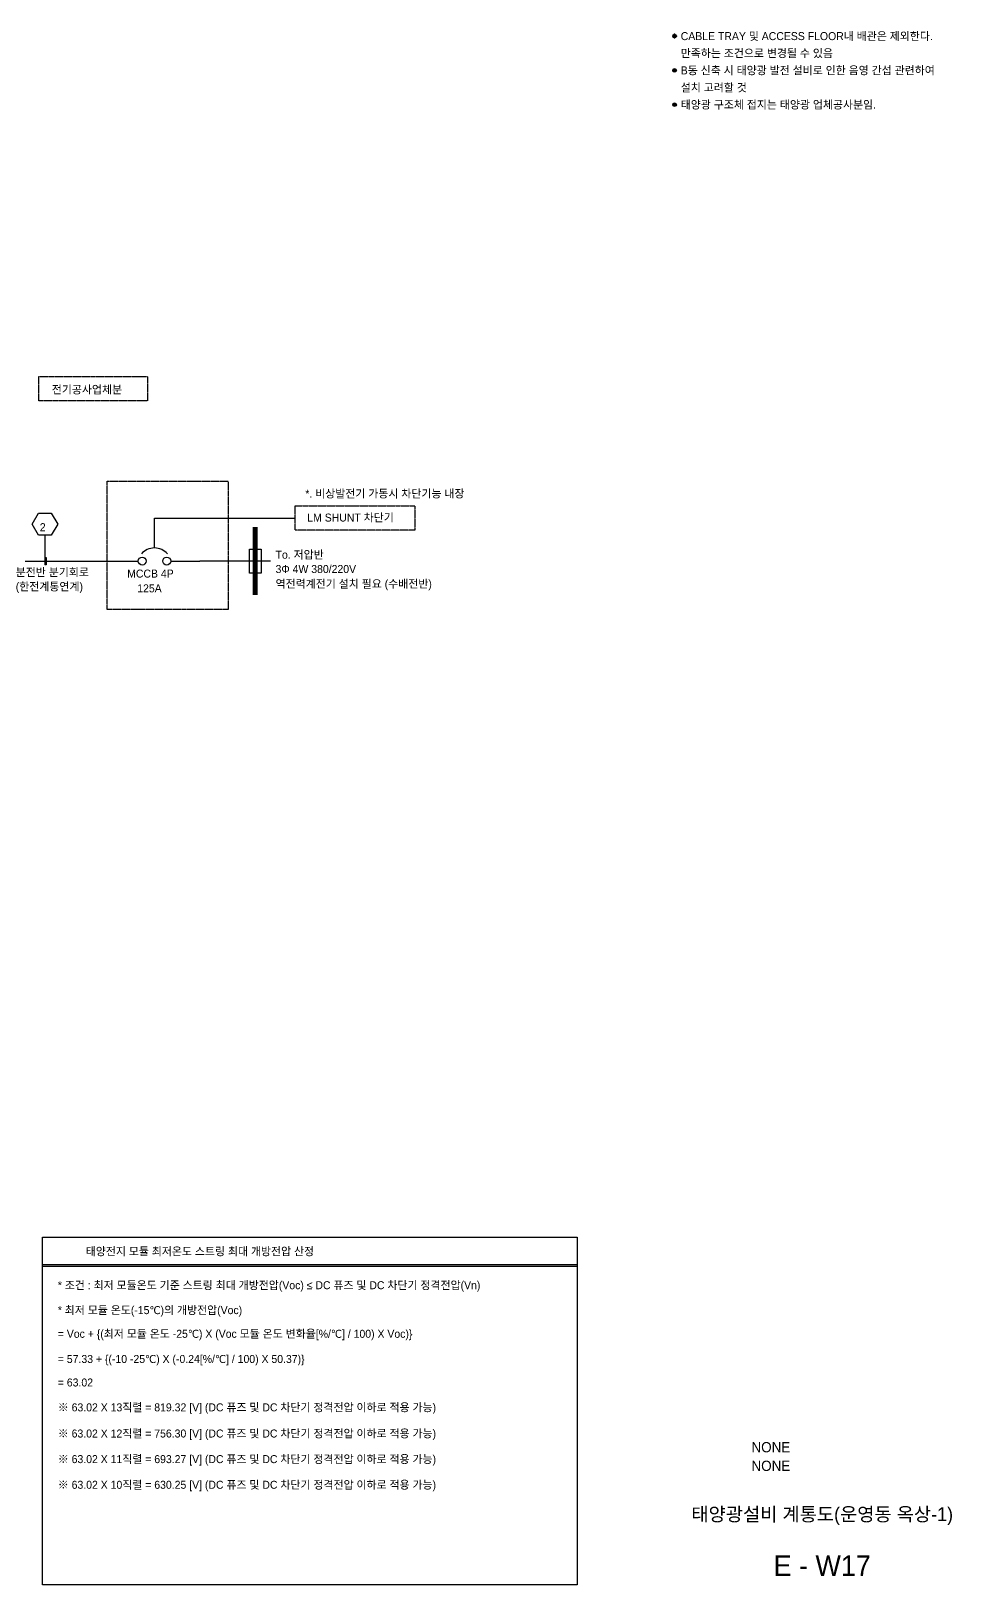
# Model space of a CAD drawing. Header units: millimetres. Extents: x 37541 to 999880, y 4425 to 1416340.
# Drawn here: x 416341 to 496898, y 1280400 to 1416340 of the extents above; entities that cross this region are included whole.
import ezdxf
from ezdxf.enums import TextEntityAlignment as Align

# ---------------------------------------------------------------- set-up
doc = ezdxf.new("R2010")
doc.units = ezdxf.units.MM
doc.header["$LTSCALE"] = 150
doc.linetypes.add('DASHEDX2', pattern=[1.5, 1, -0.5])
for name, color, linetype in [('-----20 General Symbol', 3, 'Continuous'), ('-----29 Cable Schedule', 1, 'Continuous'), ('-----29 Indicator', 1, 'Continuous'), ('-----30 Text', 2, 'Continuous'), ('-----41 Drawing Title', 2, 'Continuous'), ('-----42 Drawing Number', 2, 'Continuous'), ('-----43 Drawing Scale', 3, 'Continuous'), ('1', 1, 'Continuous'), ('4', 4, 'Continuous')]:
    doc.layers.add(name, color=color, linetype=linetype)
doc.styles.add('ELEC', font='')
doc.styles.get('ELEC').set_extended_font_data('Dotum')

# ---------------------------------------------------------------- blocks, each defined once
blk = doc.blocks.new('SSH-20260319.160627')
at = {"layer": '-----30 Text'}
h = blk.add_hatch(color=256, dxfattribs=at)
edge = h.paths.add_edge_path()
edge.add_arc((15986, 33771), 160, 0, 360)
blk.add_circle((15986, 33771), 160, dxfattribs=at)
for p in [(15827, 33771), (15986, 33931), (15986, 33611), (16146, 33771)]:
    blk.add_point(p, dxfattribs=at)
at = {"layer": '-----30 Text', "style": 'ELEC'}
for s, p in [('CABLE TRAY 및 ACCESS FLOOR내 배관은 제외한다.', (16522, 33771)), ('만족하는 조건으로 변경될 수 있음', (16522, 32271))]:
    blk.add_text(s, height=700, dxfattribs=at).set_placement(p, align=Align.MIDDLE_LEFT)

msp = doc.modelspace()

# ---------------------------------------------------------------- hatches: boundary and pattern name
at = {"layer": '-----30 Text'}
h = msp.add_hatch(color=256, dxfattribs=at)
edge = h.paths.add_edge_path()
edge.add_arc((472639.238, 1412900.002), 159.864, 0, 360)
h = msp.add_hatch(color=256, dxfattribs=at)
edge = h.paths.add_edge_path()
edge.add_arc((472639.238, 1409900.002), 159.864, 0, 360)

# ---------------------------------------------------------------- linework, layer by layer
at = {"layer": '-----20 General Symbol', "const_width": 431.288, "elevation": 124.409}
msp.add_lwpolyline([(435951.795, 1372951.644), (435951.795, 1366990.186)], dxfattribs=at)
at = {"layer": '-----20 General Symbol', "elevation": 124.409}
msp.add_lwpolyline([(435446.405, 1371022.99), (436457.185, 1371022.99), (436457.185, 1368918.84), (435446.405, 1368918.84)], close=True, dxfattribs=at)
at = {"layer": '-----20 General Symbol'}
for centre in [(426063.197, 1369970.915), (428208.53, 1369970.915)]:
    msp.add_circle(centre, 344.786, dxfattribs=at)
at = {"layer": '-----20 General Symbol', "linetype": 'Continuous'}
msp.add_arc((427135.863, 1369596.216), 1522.855, 41.08803627, 138.91196373, dxfattribs=at)
at = {"layer": '-----29 Cable Schedule'}
msp.add_lwpolyline([(417351.841, 1310825.129), (464100, 1310825.129), (464100, 1280400.002), (417351.841, 1280400.002)], close=True, dxfattribs=at)
for points in [[(417351.841, 1308441.124), (464100, 1308441.124)], [(417351.841, 1308283.809), (464100, 1308283.809)]]:
    msp.add_lwpolyline(points, dxfattribs=at)
at = {"layer": '-----29 Indicator'}
for p, q in [((417548.56, 1372231.823), (417548.56, 1369646)), ((417548.56, 1370295.831), (417660.794, 1370295.831)), ((417660.794, 1370295.831), (417660.794, 1369646)), ((417660.794, 1369646), (417548.56, 1369646))]:
    msp.add_line(p, q, dxfattribs=at)
at = {"layer": '-----29 Indicator', "color": 1, "linetype": 'Continuous', "elevation": 124.409}
msp.add_lwpolyline([(416988.298, 1372231.823), (416428.035, 1373202.226), (416988.298, 1374172.628), (418108.822, 1374172.628), (418669.084, 1373202.226), (418108.822, 1372231.823)], close=True, dxfattribs=at)
at = {"layer": '-----30 Text'}
for centre in [(472639.238, 1412900.002), (472639.238, 1409900.002)]:
    msp.add_circle(centre, 159.864, dxfattribs=at)
at = {"layer": '1', "linetype": 'DASHEDX2', "ltscale": 0.1}
for points, elevation in [([(417025.458, 1386122.673), (426532.062, 1386122.673), (426532.062, 1383979.174), (417025.458, 1383979.174)], -54.059), ([(423006.939, 1376963.69), (433596.296, 1376963.69), (433596.296, 1365738.573), (423006.939, 1365738.573)], 124.409), ([(439454.815, 1374807.138), (449899.275, 1374807.138), (449899.275, 1372673.65), (439454.815, 1372673.65)], -99.527)]:
    msp.add_lwpolyline(points, close=True, dxfattribs=dict(at, elevation=elevation))
at = {"layer": '4'}
for points, elevation in [([(427135.863, 1371119.071), (427135.863, 1373740.394), (439454.815, 1373740.394)], -99.527), ([(387031.47, 1369970.915), (425718.411, 1369970.915)], 124.409), ([(428553.315, 1369970.915), (431107.17, 1369970.915)], 124.409), ([(437288.321, 1369970.915), (431107.17, 1369970.915)], 124.409)]:
    msp.add_lwpolyline(points, dxfattribs=dict(at, elevation=elevation))

# ---------------------------------------------------------------- block references
at = {"layer": '-----29 Cable Schedule'}
msp.add_blockref('SSH-20260319.160627', (456652.825, 1382128.705), dxfattribs=at)

# ---------------------------------------------------------------- texts
at = {"layer": '-----30 Text', "style": 'ELEC'}
for s, p in [('B동 신축 시 태양광 발전 설비로 인한 음영 간섭 관련하여', (473174.636, 1412900.002)), ('설치 고려할 것', (473174.636, 1411400.002)), ('태양광 구조체 접지는 태양광 업체공사분임.', (473174.636, 1409900.002))]:
    msp.add_text(s, height=700, dxfattribs=at).set_placement(p, align=Align.MIDDLE_LEFT)
for s, p in [('전기공사업체분', (418154.756, 1384624.049, 8.202)), ('*. 비상발전기 가동시 차단기능 내장', (440329.127, 1375523.979, -34.928)), ('2', (417104.312, 1372586.754)), ('To. 저압반', (437729.297, 1370180.231, -54.059)), ('분전반 분기회로', (414999.654, 1368649.509)), ('MCCB 4P', (424748.25, 1368527.095)), ('3Φ 4W 380/220V', (437729.297, 1368926.064, -54.059)), ('(한전계통연계)', (414999.654, 1367395.342)), ('125A', (425627.964, 1367236.062)), ('역전력계전기 설치 필요 (수배전반)', (437729.297, 1367631.718, -54.059)), ('* 조건 : 최저 모듈온도 기준 스트링 최대 개방전압(Voc) ≤ DC 퓨즈 및 DC 차단기 정격전압(Vn) ', (418679.458, 1306270.434)), ('* 최저 모듈 온도(-15℃)의 개방전압(Voc)', (418679.458, 1304091.02)), ('= Voc + {(최저 모듈 온도 -25℃) X (Voc 모듈 온도 변화율[%%%/℃] / 100) X Voc)} ', (418679.458, 1302021.171)), ('= 57.33 + {(-10 -25℃) X (-0.24[%%%/℃] / 100) X 50.37)} ', (418679.458, 1299817.057)), ('= 63.02', (418679.458, 1297762.994)), ('※ 63.02 X 13직렬 = 819.32 [V] (DC 퓨즈 및 DC 차단기 정격전압 이하로 적용 가능)', (418679.458, 1295583.252)), ('※ 63.02 X 12직렬 = 756.30 [V] (DC 퓨즈 및 DC 차단기 정격전압 이하로 적용 가능)', (418679.458, 1293296.583)), ('※ 63.02 X 11직렬 = 693.27 [V] (DC 퓨즈 및 DC 차단기 정격전압 이하로 적용 가능)', (418679.458, 1291056.445)), ('※ 63.02 X 10직렬 = 630.25 [V] (DC 퓨즈 및 DC 차단기 정격전압 이하로 적용 가능)', (418679.458, 1288812.226))]:
    msp.add_text(s, height=700, dxfattribs=at).set_placement(p)
at = {"layer": '-----30 Text', "linetype": 'ByBlock', "style": 'ELEC'}
msp.add_text('LM SHUNT 차단기', height=700, dxfattribs=at).set_placement((440503.167, 1373427.728, -99.527))
at = {"layer": '-----30 Text', "style": 'ELEC'}
msp.add_text('태양전지 모듈 최저온도 스트링 최대 개방전압 산정', height=700, dxfattribs=at).set_placement((431110.859, 1309578.484), align=Align.MIDDLE_CENTER)
at = {"layer": '-----41 Drawing Title', "style": 'ELEC'}
msp.add_text('태양광설비 계통도(운영동 옥상-1)', height=1200, dxfattribs=at).set_placement((485550, 1286590.003), align=Align.MIDDLE_CENTER)
at = {"layer": '-----42 Drawing Number', "style": 'ELEC'}
msp.add_text('E - W17', height=1800, dxfattribs=at).set_placement((485550, 1282090.003), align=Align.MIDDLE_CENTER)
at = {"layer": '-----43 Drawing Scale', "style": 'ELEC'}
for p in [(479360.231, 1292000.003), (479360.231, 1290370.003)]:
    msp.add_text('NONE', height=900, dxfattribs=at).set_placement(p)

doc.saveas('drawing.dxf')
